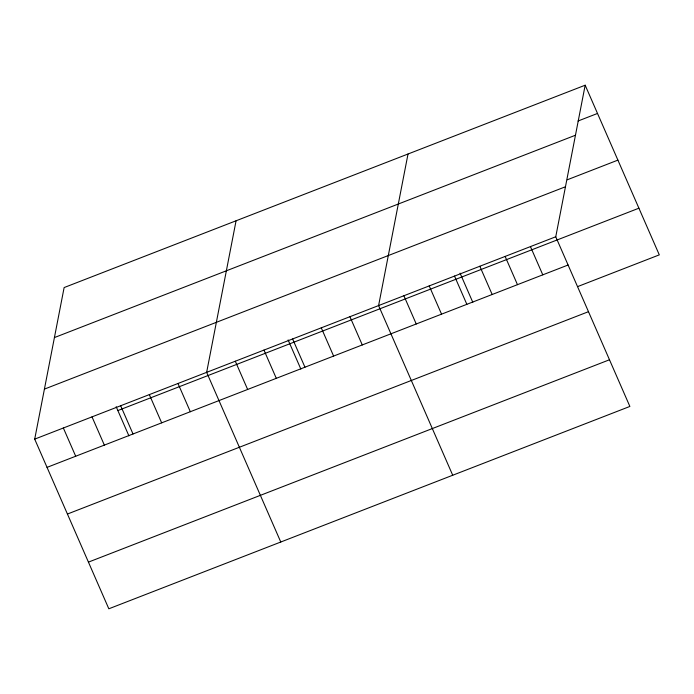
<?xml version="1.0" encoding="UTF-8"?>
<svg xmlns="http://www.w3.org/2000/svg" width="694" height="694" viewBox="0 0 694 694"><rect width="100%" height="100%" fill="white"/><g stroke="black" fill="none" stroke-linecap="round" stroke-linejoin="round"><path stroke-width="1.04" d="M585.172 85.206L555.755 236.767L629.874 406.441L108.828 608.794L34.7 439.129L64.126 287.559L585.172 85.206L659.3 254.872L577.538 286.631M236.073 220.787L206.647 372.348L280.775 542.014M408.02 154.007L378.594 305.568L452.722 475.243M578.041 121.008L597.517 113.452M54.41 337.579L575.465 135.226M567.284 179.781L617.903 160.123M44.407 389.108L565.463 186.755M34.7 439.129L555.755 236.767M117.859 410.562L638.914 208.2M47.036 467.366L568.091 265.013M67.431 514.037L588.477 311.684M88.433 562.123L609.488 359.77M530.442 246.596L542.786 274.841M505.137 256.424L517.472 284.67M479.823 266.253L492.167 294.499M460.07 273.158L472.796 302.28M454.518 276.082L466.854 304.328M429.213 285.911L441.549 314.156M403.899 295.739L416.244 323.985M349.932 316.698L362.277 344.944M321.279 327.828L333.614 356.074M292.616 338.958L304.961 367.204M288.123 339.939L300.849 369.061M263.963 350.088L276.299 378.334M235.301 361.218L247.645 389.464M177.985 383.478L190.33 411.724M149.331 394.608L161.667 422.846M120.669 405.738L133.014 433.976M116.176 406.71L128.902 435.841M92.016 416.868L104.352 445.106M63.354 427.998L75.698 456.236"/></g></svg>
